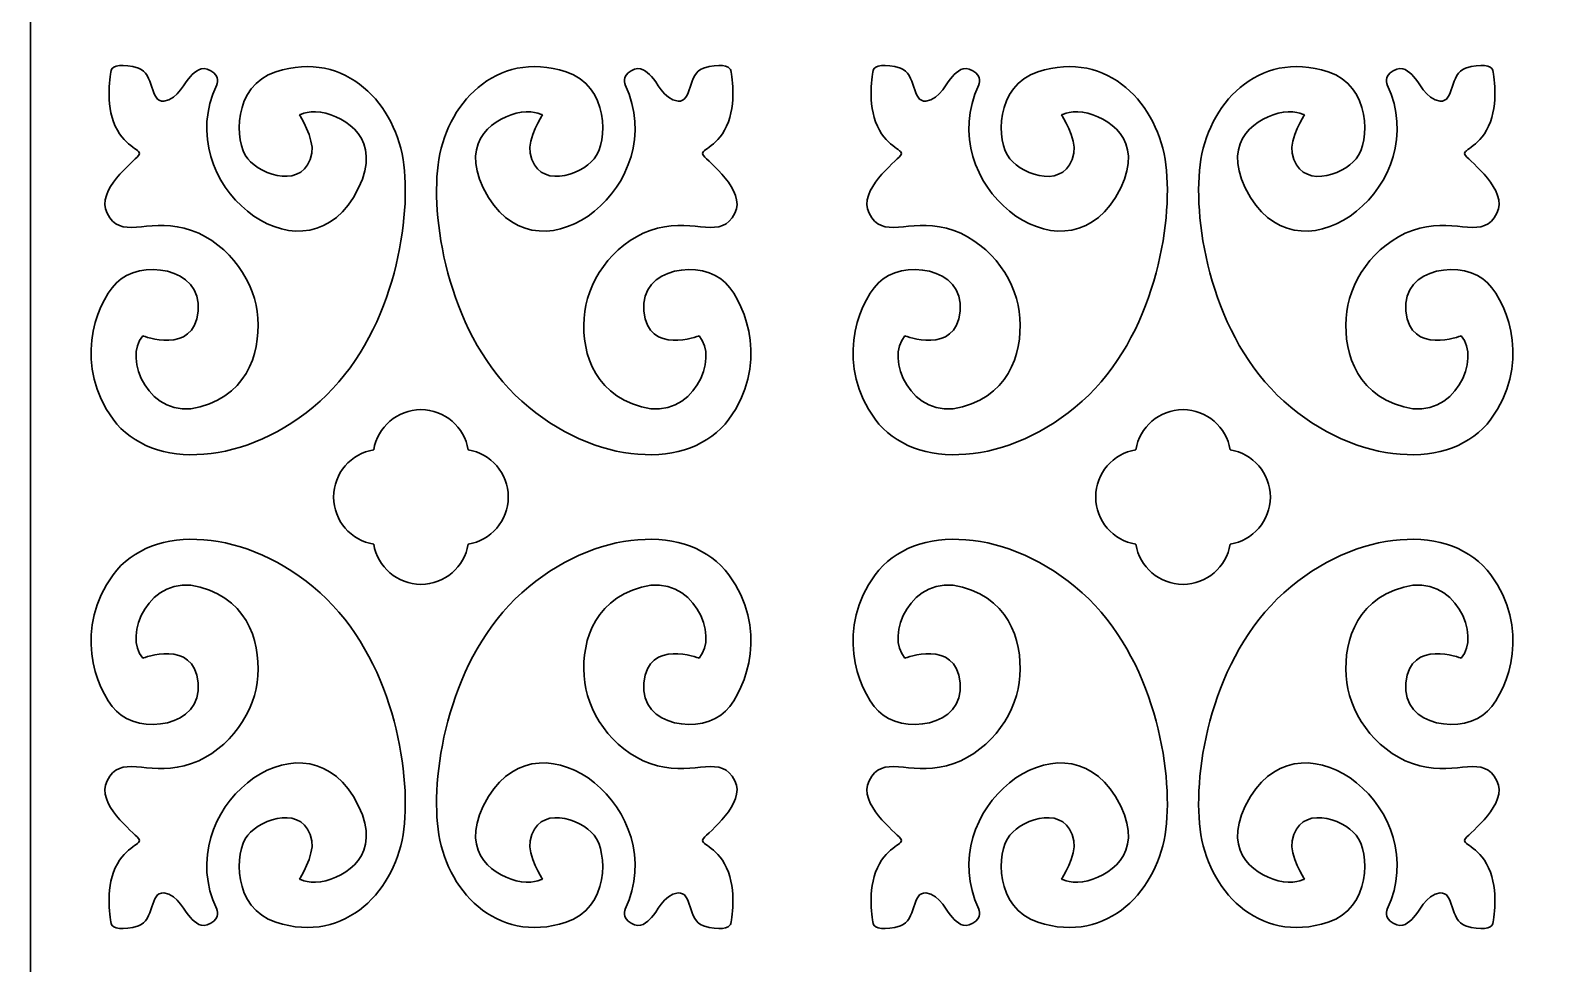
# Model space of a CAD drawing. Header units: centimetres. Extents: x -11.2 to -6.8, y -9 to 9.
# Drawn here: x -11.177 to -8.265, y -0.895 to 0.895 of the extents above; entities that cross this region are included whole.
import ezdxf

# ---------------------------------------------------------------- set-up
doc = ezdxf.new("R2010")
doc.units = ezdxf.units.CM
doc.header["$MEASUREMENT"] = 0
doc.layers.add('layer 1', color=7, linetype='Continuous')

msp = doc.modelspace()

# ---------------------------------------------------------------- linework, layer by layer
at = {"layer": 'layer 1', "color": 250, "lineweight": 30}
for points, knots in [([(-6.75346, 9.00075), (-6.75346, 9.00075), (-6.75346, -9.00021), (-6.75346, -9.00021), (-6.75346, -9.00021), (-6.75346, -9.00021), (-8.2152, -9.00021), (-8.2152, -9.00021), (-8.2152, -9.00021), (-8.2152, -9.00021), (-8.25354, -9.00021), (-8.25354, -9.00021), (-8.25354, -9.00021), (-8.25354, -9.00021), (-9.67695, -9.00021), (-9.67695, -9.00021), (-9.67695, -9.00021), (-9.67695, -9.00021), (-9.71529, -9.00021), (-9.71529, -9.00021), (-9.71529, -9.00021), (-9.71529, -9.00021), (-11.17704, -9.0002), (-11.17704, -9.0002), (-11.17704, -9.0002), (-11.17704, -9.0002), (-11.17702, 9.00077), (-11.17702, 9.00077), (-11.17702, 9.00077), (-11.17702, 9.00077), (-9.67695, 9.00077), (-9.67695, 9.00077), (-9.67695, 9.00077), (-9.67695, 9.00077), (-9.67695, 9.00075), (-9.67695, 9.00075), (-9.67695, 9.00075), (-9.67695, 9.00075), (-8.25354, 9.00075), (-8.25354, 9.00075), (-8.25354, 9.00075), (-8.25354, 9.00075), (-8.2152, 9.00075), (-8.2152, 9.00075), (-8.2152, 9.00075), (-8.2152, 9.00075), (-6.75346, 9.00075), (-6.75346, 9.00075)], [0, 0, 0, 0, 0.0769231, 0.0769231, 0.0769231, 0.0769231, 0.1538462, 0.1538462, 0.1538462, 0.1538462, 0.2307692, 0.2307692, 0.2307692, 0.2307692, 0.3076923, 0.3076923, 0.3076923, 0.3076923, 0.3846154, 0.3846154, 0.3846154, 0.3846154, 0.4615385, 0.4615385, 0.4615385, 0.4615385, 0.5384615, 0.5384615, 0.5384615, 0.5384615, 0.6153846, 0.6153846, 0.6153846, 0.6153846, 0.6923077, 0.6923077, 0.6923077, 0.6923077, 0.7692308, 0.7692308, 0.7692308, 0.7692308, 0.8461538, 0.8461538, 0.8461538, 0.8461538, 1, 1, 1, 1]), ([(-10.66092, 0.73316), (-10.66092, 0.73316), (-10.63785, 0.74386), (-10.61035, 0.73638), (-10.61035, 0.73638), (-10.55964, 0.72265), (-10.49685, 0.67432), (-10.55732, 0.57487), (-10.55732, 0.57487), (-10.66037, 0.40536), (-10.90895, 0.60131), (-10.81967, 0.79073), (-10.81967, 0.79073), (-10.81967, 0.79073), (-10.81194, 0.80699), (-10.83098, 0.81783), (-10.83098, 0.81783), (-10.85002, 0.82869), (-10.8606, 0.81587), (-10.87015, 0.80698), (-10.87015, 0.80698), (-10.87967, 0.79811), (-10.89343, 0.76257), (-10.92096, 0.75956), (-10.92096, 0.75956), (-10.94847, 0.75661), (-10.93895, 0.81291), (-10.96963, 0.82279), (-10.96963, 0.82279), (-11.00034, 0.83266), (-11.01936, 0.82673), (-11.02146, 0.81982), (-11.02146, 0.81982), (-11.02364, 0.81291), (-11.03419, 0.75462), (-11.01406, 0.7112), (-11.01406, 0.7112), (-10.99397, 0.66775), (-10.96011, 0.66678), (-10.96963, 0.6549), (-10.96963, 0.6549), (-10.97915, 0.64305), (-11.05194, 0.58887), (-11.02997, 0.54434), (-11.02997, 0.54434), (-11.00456, 0.49283), (-10.95481, 0.53444), (-10.88178, 0.5157), (-10.88178, 0.5157), (-10.8054, 0.49609), (-10.75054, 0.42287), (-10.74209, 0.35573), (-10.74209, 0.35573), (-10.73362, 0.2886), (-10.75265, 0.20071), (-10.8511, 0.17307), (-10.8511, 0.17307), (-10.94953, 0.14539), (-11.00034, 0.26786), (-10.96115, 0.30933), (-10.96115, 0.30933), (-10.96115, 0.30933), (-10.86377, 0.27083), (-10.85531, 0.35668), (-10.85531, 0.35668), (-10.84687, 0.44261), (-10.96858, 0.45644), (-11.01196, 0.41101), (-11.01196, 0.41101), (-11.05537, 0.36558), (-11.09242, 0.25008), (-11.01834, 0.14934), (-11.01834, 0.14934), (-10.94425, 0.04864), (-10.76006, 0.05947), (-10.62146, 0.18391), (-10.62146, 0.18391), (-10.48279, 0.30832), (-10.44679, 0.5226), (-10.46053, 0.63713), (-10.46053, 0.63713), (-10.47432, 0.75169), (-10.5707, 0.85952), (-10.70611, 0.81587), (-10.70611, 0.81587), (-10.78907, 0.78911), (-10.78652, 0.68158), (-10.76007, 0.649), (-10.76007, 0.649), (-10.73362, 0.61639), (-10.65099, 0.58842), (-10.63729, 0.65988), (-10.63729, 0.65988), (-10.63201, 0.6875), (-10.66092, 0.73316), (-10.66092, 0.73316)], [0, 0, 0, 0, 0.04, 0.04, 0.04, 0.04, 0.08, 0.08, 0.08, 0.08, 0.12, 0.12, 0.12, 0.12, 0.16, 0.16, 0.16, 0.16, 0.2, 0.2, 0.2, 0.2, 0.24, 0.24, 0.24, 0.24, 0.28, 0.28, 0.28, 0.28, 0.32, 0.32, 0.32, 0.32, 0.36, 0.36, 0.36, 0.36, 0.4, 0.4, 0.4, 0.4, 0.44, 0.44, 0.44, 0.44, 0.48, 0.48, 0.48, 0.48, 0.52, 0.52, 0.52, 0.52, 0.56, 0.56, 0.56, 0.56, 0.6, 0.6, 0.6, 0.6, 0.64, 0.64, 0.64, 0.64, 0.68, 0.68, 0.68, 0.68, 0.72, 0.72, 0.72, 0.72, 0.76, 0.76, 0.76, 0.76, 0.8, 0.8, 0.8, 0.8, 0.84, 0.84, 0.84, 0.84, 0.88, 0.88, 0.88, 0.88, 0.92, 0.92, 0.92, 0.92, 1, 1, 1, 1]), ([(-10.19475, 0.73316), (-10.19475, 0.73316), (-10.2178, 0.74386), (-10.24532, 0.73638), (-10.24532, 0.73638), (-10.29602, 0.72265), (-10.35882, 0.67432), (-10.29834, 0.57487), (-10.29834, 0.57487), (-10.19526, 0.40536), (-9.94671, 0.60131), (-10.03601, 0.79073), (-10.03601, 0.79073), (-10.03601, 0.79073), (-10.04368, 0.80698), (-10.02465, 0.81781), (-10.02465, 0.81781), (-10.00561, 0.82866), (-9.995, 0.81587), (-9.98552, 0.80698), (-9.98552, 0.80698), (-9.97596, 0.79811), (-9.96222, 0.76257), (-9.9347, 0.75956), (-9.9347, 0.75956), (-9.90719, 0.75661), (-9.91672, 0.81291), (-9.88603, 0.82279), (-9.88603, 0.82279), (-9.85531, 0.83266), (-9.83627, 0.82673), (-9.83417, 0.81982), (-9.83417, 0.81982), (-9.83206, 0.81291), (-9.82148, 0.75464), (-9.84157, 0.7112), (-9.84157, 0.7112), (-9.86167, 0.66775), (-9.89557, 0.66678), (-9.88603, 0.6549), (-9.88603, 0.6549), (-9.87648, 0.64305), (-9.80372, 0.58887), (-9.82569, 0.54434), (-9.82569, 0.54434), (-9.85107, 0.49283), (-9.90084, 0.53444), (-9.97385, 0.5157), (-9.97385, 0.5157), (-10.05022, 0.49609), (-10.10511, 0.42287), (-10.11358, 0.35573), (-10.11358, 0.35573), (-10.12203, 0.2886), (-10.10298, 0.20071), (-10.00454, 0.17307), (-10.00454, 0.17307), (-9.90614, 0.14539), (-9.85531, 0.26786), (-9.89448, 0.30933), (-9.89448, 0.30933), (-9.89448, 0.30933), (-9.99184, 0.27083), (-10.00033, 0.35668), (-10.00033, 0.35668), (-10.00879, 0.44261), (-9.88709, 0.45644), (-9.8437, 0.41101), (-9.8437, 0.41101), (-9.80029, 0.36559), (-9.76323, 0.25008), (-9.83733, 0.14934), (-9.83733, 0.14934), (-9.91142, 0.04864), (-10.09559, 0.05947), (-10.23422, 0.18391), (-10.23422, 0.18391), (-10.37287, 0.30832), (-10.40886, 0.5226), (-10.39511, 0.63713), (-10.39511, 0.63713), (-10.38133, 0.75169), (-10.28498, 0.85952), (-10.14957, 0.81587), (-10.14957, 0.81587), (-10.06655, 0.78911), (-10.06913, 0.68158), (-10.09559, 0.649), (-10.09559, 0.649), (-10.12202, 0.61639), (-10.20468, 0.58842), (-10.21834, 0.65988), (-10.21834, 0.65988), (-10.22366, 0.68749), (-10.19475, 0.73316), (-10.19475, 0.73316)], [0, 0, 0, 0, 0.04, 0.04, 0.04, 0.04, 0.08, 0.08, 0.08, 0.08, 0.12, 0.12, 0.12, 0.12, 0.16, 0.16, 0.16, 0.16, 0.2, 0.2, 0.2, 0.2, 0.24, 0.24, 0.24, 0.24, 0.28, 0.28, 0.28, 0.28, 0.32, 0.32, 0.32, 0.32, 0.36, 0.36, 0.36, 0.36, 0.4, 0.4, 0.4, 0.4, 0.44, 0.44, 0.44, 0.44, 0.48, 0.48, 0.48, 0.48, 0.52, 0.52, 0.52, 0.52, 0.56, 0.56, 0.56, 0.56, 0.6, 0.6, 0.6, 0.6, 0.64, 0.64, 0.64, 0.64, 0.68, 0.68, 0.68, 0.68, 0.72, 0.72, 0.72, 0.72, 0.76, 0.76, 0.76, 0.76, 0.8, 0.8, 0.8, 0.8, 0.84, 0.84, 0.84, 0.84, 0.88, 0.88, 0.88, 0.88, 0.92, 0.92, 0.92, 0.92, 1, 1, 1, 1]), ([(-9.19915, 0.73317), (-9.19915, 0.73317), (-9.1761, 0.74386), (-9.1486, 0.7364), (-9.1486, 0.7364), (-9.09788, 0.72265), (-9.0351, 0.67432), (-9.09556, 0.57488), (-9.09556, 0.57488), (-9.19864, 0.40536), (-9.4472, 0.60131), (-9.35791, 0.79071), (-9.35791, 0.79071), (-9.35791, 0.79071), (-9.35019, 0.80698), (-9.36924, 0.81784), (-9.36924, 0.81784), (-9.38829, 0.8287), (-9.39888, 0.81587), (-9.40841, 0.80698), (-9.40841, 0.80698), (-9.41793, 0.79809), (-9.43169, 0.76255), (-9.4592, 0.75958), (-9.4592, 0.75958), (-9.48673, 0.75662), (-9.4772, 0.8129), (-9.50789, 0.82278), (-9.50789, 0.82278), (-9.53859, 0.83265), (-9.55763, 0.82673), (-9.55975, 0.81982), (-9.55975, 0.81982), (-9.56187, 0.8129), (-9.57245, 0.75464), (-9.55234, 0.7112), (-9.55234, 0.7112), (-9.53224, 0.66776), (-9.49837, 0.66676), (-9.50789, 0.65491), (-9.50789, 0.65491), (-9.51742, 0.64307), (-9.5902, 0.58887), (-9.56822, 0.54432), (-9.56822, 0.54432), (-9.54282, 0.49284), (-9.49307, 0.53445), (-9.42005, 0.51569), (-9.42005, 0.51569), (-9.34367, 0.49607), (-9.28881, 0.42287), (-9.28034, 0.35572), (-9.28034, 0.35572), (-9.27187, 0.28858), (-9.29092, 0.2007), (-9.38935, 0.17305), (-9.38935, 0.17305), (-9.48778, 0.1454), (-9.53859, 0.26784), (-9.49942, 0.30932), (-9.49942, 0.30932), (-9.49942, 0.30932), (-9.40206, 0.27081), (-9.39359, 0.35671), (-9.39359, 0.35671), (-9.38512, 0.44262), (-9.50684, 0.45644), (-9.55023, 0.41102), (-9.55023, 0.41102), (-9.59362, 0.3656), (-9.63066, 0.25007), (-9.55658, 0.14935), (-9.55658, 0.14935), (-9.48249, 0.04864), (-9.29833, 0.0595), (-9.15968, 0.18391), (-9.15968, 0.18391), (-9.02103, 0.30833), (-8.98505, 0.5226), (-8.99881, 0.63714), (-8.99881, 0.63714), (-9.01257, 0.75169), (-9.10894, 0.85952), (-9.24435, 0.81587), (-9.24435, 0.81587), (-9.32735, 0.78911), (-9.32479, 0.68157), (-9.29833, 0.64899), (-9.29833, 0.64899), (-9.27187, 0.61641), (-9.18923, 0.58841), (-9.17556, 0.65985), (-9.17556, 0.65985), (-9.17027, 0.6875), (-9.19915, 0.73317), (-9.19915, 0.73317)], [0, 0, 0, 0, 0.04, 0.04, 0.04, 0.04, 0.08, 0.08, 0.08, 0.08, 0.12, 0.12, 0.12, 0.12, 0.16, 0.16, 0.16, 0.16, 0.2, 0.2, 0.2, 0.2, 0.24, 0.24, 0.24, 0.24, 0.28, 0.28, 0.28, 0.28, 0.32, 0.32, 0.32, 0.32, 0.36, 0.36, 0.36, 0.36, 0.4, 0.4, 0.4, 0.4, 0.44, 0.44, 0.44, 0.44, 0.48, 0.48, 0.48, 0.48, 0.52, 0.52, 0.52, 0.52, 0.56, 0.56, 0.56, 0.56, 0.6, 0.6, 0.6, 0.6, 0.64, 0.64, 0.64, 0.64, 0.68, 0.68, 0.68, 0.68, 0.72, 0.72, 0.72, 0.72, 0.76, 0.76, 0.76, 0.76, 0.8, 0.8, 0.8, 0.8, 0.84, 0.84, 0.84, 0.84, 0.88, 0.88, 0.88, 0.88, 0.92, 0.92, 0.92, 0.92, 1, 1, 1, 1]), ([(-8.73301, 0.73317), (-8.73301, 0.73317), (-8.75606, 0.74386), (-8.78357, 0.7364), (-8.78357, 0.7364), (-8.83429, 0.72265), (-8.89707, 0.67432), (-8.8366, 0.57488), (-8.8366, 0.57488), (-8.73353, 0.40536), (-8.48496, 0.60131), (-8.57425, 0.79071), (-8.57425, 0.79071), (-8.57425, 0.79071), (-8.58197, 0.80698), (-8.56292, 0.81784), (-8.56292, 0.81784), (-8.54387, 0.8287), (-8.53329, 0.81587), (-8.52376, 0.80698), (-8.52376, 0.80698), (-8.51423, 0.79809), (-8.50048, 0.76255), (-8.47295, 0.75958), (-8.47295, 0.75958), (-8.44544, 0.75662), (-8.45497, 0.8129), (-8.42427, 0.82278), (-8.42427, 0.82278), (-8.39358, 0.83265), (-8.37452, 0.82673), (-8.37241, 0.81982), (-8.37241, 0.81982), (-8.3703, 0.8129), (-8.35971, 0.75464), (-8.37982, 0.7112), (-8.37982, 0.7112), (-8.39993, 0.66776), (-8.4338, 0.66676), (-8.42427, 0.65491), (-8.42427, 0.65491), (-8.41474, 0.64307), (-8.34196, 0.58887), (-8.36394, 0.54432), (-8.36394, 0.54432), (-8.38935, 0.49284), (-8.43909, 0.53445), (-8.51212, 0.51569), (-8.51212, 0.51569), (-8.58849, 0.49607), (-8.64336, 0.42287), (-8.65183, 0.35572), (-8.65183, 0.35572), (-8.66029, 0.28858), (-8.64124, 0.2007), (-8.54281, 0.17305), (-8.54281, 0.17305), (-8.44438, 0.1454), (-8.39358, 0.26784), (-8.43273, 0.30932), (-8.43273, 0.30932), (-8.43273, 0.30932), (-8.53011, 0.27081), (-8.53858, 0.35671), (-8.53858, 0.35671), (-8.54704, 0.44262), (-8.42533, 0.45644), (-8.38194, 0.41102), (-8.38194, 0.41102), (-8.33854, 0.3656), (-8.3015, 0.25007), (-8.37559, 0.14935), (-8.37559, 0.14935), (-8.44967, 0.04864), (-8.63383, 0.0595), (-8.77248, 0.18391), (-8.77248, 0.18391), (-8.91113, 0.30833), (-8.94711, 0.5226), (-8.93336, 0.63714), (-8.93336, 0.63714), (-8.9196, 0.75169), (-8.82322, 0.85952), (-8.68781, 0.81587), (-8.68781, 0.81587), (-8.60482, 0.78911), (-8.60737, 0.68157), (-8.63383, 0.64899), (-8.63383, 0.64899), (-8.66029, 0.61641), (-8.74293, 0.58841), (-8.75661, 0.65985), (-8.75661, 0.65985), (-8.7619, 0.6875), (-8.73301, 0.73317), (-8.73301, 0.73317)], [0, 0, 0, 0, 0.04, 0.04, 0.04, 0.04, 0.08, 0.08, 0.08, 0.08, 0.12, 0.12, 0.12, 0.12, 0.16, 0.16, 0.16, 0.16, 0.2, 0.2, 0.2, 0.2, 0.24, 0.24, 0.24, 0.24, 0.28, 0.28, 0.28, 0.28, 0.32, 0.32, 0.32, 0.32, 0.36, 0.36, 0.36, 0.36, 0.4, 0.4, 0.4, 0.4, 0.44, 0.44, 0.44, 0.44, 0.48, 0.48, 0.48, 0.48, 0.52, 0.52, 0.52, 0.52, 0.56, 0.56, 0.56, 0.56, 0.6, 0.6, 0.6, 0.6, 0.64, 0.64, 0.64, 0.64, 0.68, 0.68, 0.68, 0.68, 0.72, 0.72, 0.72, 0.72, 0.76, 0.76, 0.76, 0.76, 0.8, 0.8, 0.8, 0.8, 0.84, 0.84, 0.84, 0.84, 0.88, 0.88, 0.88, 0.88, 0.92, 0.92, 0.92, 0.92, 1, 1, 1, 1]), ([(-10.26031, 0.00025), (-10.26031, -0.04541), (-10.29365, -0.08325), (-10.33729, -0.09027), (-10.33729, -0.09027), (-10.34435, -0.13392), (-10.3822, -0.16728), (-10.42783, -0.16728), (-10.42783, -0.16728), (-10.47345, -0.16728), (-10.51129, -0.13392), (-10.51833, -0.09027), (-10.51833, -0.09027), (-10.56198, -0.08325), (-10.59538, -0.04541), (-10.59538, 0.00025), (-10.59538, 0.00025), (-10.59536, 0.04588), (-10.56198, 0.08373), (-10.51833, 0.09073), (-10.51833, 0.09073), (-10.51129, 0.13439), (-10.47345, 0.16778), (-10.42783, 0.16776), (-10.42783, 0.16776), (-10.3822, 0.16778), (-10.34435, 0.1344), (-10.33729, 0.09073), (-10.33729, 0.09073), (-10.29365, 0.08373), (-10.2603, 0.04588), (-10.26031, 0.00025)], [0, 0, 0, 0, 0.1111111, 0.1111111, 0.1111111, 0.1111111, 0.2222222, 0.2222222, 0.2222222, 0.2222222, 0.3333333, 0.3333333, 0.3333333, 0.3333333, 0.4444444, 0.4444444, 0.4444444, 0.4444444, 0.5555556, 0.5555556, 0.5555556, 0.5555556, 0.6666667, 0.6666667, 0.6666667, 0.6666667, 0.7777778, 0.7777778, 0.7777778, 0.7777778, 1, 1, 1, 1]), ([(-8.79855, 0.00024), (-8.79855, -0.0454), (-8.83191, -0.08325), (-8.87557, -0.09027), (-8.87557, -0.09027), (-8.88259, -0.13393), (-8.92045, -0.16729), (-8.96608, -0.16729), (-8.96608, -0.16729), (-9.01172, -0.16729), (-9.04956, -0.13393), (-9.05659, -0.09027), (-9.05659, -0.09027), (-9.10025, -0.08325), (-9.13361, -0.0454), (-9.13361, 0.00024), (-9.13361, 0.00024), (-9.13361, 0.04587), (-9.10025, 0.08373), (-9.05659, 0.09075), (-9.05659, 0.09075), (-9.04956, 0.1344), (-9.01172, 0.16777), (-8.96608, 0.16777), (-8.96608, 0.16777), (-8.92045, 0.16777), (-8.88259, 0.1344), (-8.87557, 0.09074), (-8.87557, 0.09074), (-8.83191, 0.08372), (-8.79855, 0.04587), (-8.79855, 0.00024)], [0, 0, 0, 0, 0.1111111, 0.1111111, 0.1111111, 0.1111111, 0.2222222, 0.2222222, 0.2222222, 0.2222222, 0.3333333, 0.3333333, 0.3333333, 0.3333333, 0.4444444, 0.4444444, 0.4444444, 0.4444444, 0.5555556, 0.5555556, 0.5555556, 0.5555556, 0.6666667, 0.6666667, 0.6666667, 0.6666667, 0.7777778, 0.7777778, 0.7777778, 0.7777778, 1, 1, 1, 1]), ([(-10.66092, -0.73269), (-10.66092, -0.73269), (-10.63785, -0.7434), (-10.61035, -0.73593), (-10.61035, -0.73593), (-10.55964, -0.7222), (-10.49685, -0.67385), (-10.55732, -0.5744), (-10.55732, -0.5744), (-10.66037, -0.40491), (-10.90895, -0.60083), (-10.81965, -0.79025), (-10.81965, -0.79025), (-10.81965, -0.79025), (-10.81194, -0.80649), (-10.83098, -0.81737), (-10.83098, -0.81737), (-10.85002, -0.82822), (-10.8606, -0.81541), (-10.87017, -0.80649), (-10.87017, -0.80649), (-10.87967, -0.79762), (-10.89343, -0.76209), (-10.92096, -0.75913), (-10.92096, -0.75913), (-10.94847, -0.75615), (-10.93895, -0.81243), (-10.96965, -0.82231), (-10.96965, -0.82231), (-11.00034, -0.83216), (-11.01936, -0.82628), (-11.02148, -0.81934), (-11.02148, -0.81934), (-11.02364, -0.81245), (-11.03418, -0.75416), (-11.01406, -0.71072), (-11.01406, -0.71072), (-10.99397, -0.66729), (-10.96011, -0.6663), (-10.96965, -0.65445), (-10.96965, -0.65445), (-10.97915, -0.64259), (-11.05194, -0.58838), (-11.02997, -0.54386), (-11.02997, -0.54386), (-11.00456, -0.49237), (-10.95482, -0.53399), (-10.88178, -0.51523), (-10.88178, -0.51523), (-10.8054, -0.49559), (-10.75054, -0.4224), (-10.74209, -0.35527), (-10.74209, -0.35527), (-10.73362, -0.28812), (-10.75265, -0.20024), (-10.8511, -0.1726), (-10.8511, -0.1726), (-10.94953, -0.14495), (-11.00034, -0.2674), (-10.96115, -0.30884), (-10.96115, -0.30884), (-10.96115, -0.30884), (-10.86377, -0.27034), (-10.85531, -0.35625), (-10.85531, -0.35625), (-10.84687, -0.44216), (-10.96858, -0.45597), (-11.01196, -0.41054), (-11.01196, -0.41054), (-11.05537, -0.36511), (-11.09242, -0.24962), (-11.01834, -0.14889), (-11.01834, -0.14889), (-10.94425, -0.04818), (-10.76006, -0.05902), (-10.62144, -0.18343), (-10.62144, -0.18343), (-10.48279, -0.30786), (-10.44679, -0.52214), (-10.46054, -0.63667), (-10.46054, -0.63667), (-10.4743, -0.75122), (-10.5707, -0.85906), (-10.70611, -0.81541), (-10.70611, -0.81541), (-10.78907, -0.78866), (-10.78654, -0.68112), (-10.76007, -0.64851), (-10.76007, -0.64851), (-10.73362, -0.61593), (-10.65099, -0.58792), (-10.63729, -0.65938), (-10.63729, -0.65938), (-10.63201, -0.68701), (-10.66092, -0.73269), (-10.66092, -0.73269)], [0, 0, 0, 0, 0.04, 0.04, 0.04, 0.04, 0.08, 0.08, 0.08, 0.08, 0.12, 0.12, 0.12, 0.12, 0.16, 0.16, 0.16, 0.16, 0.2, 0.2, 0.2, 0.2, 0.24, 0.24, 0.24, 0.24, 0.28, 0.28, 0.28, 0.28, 0.32, 0.32, 0.32, 0.32, 0.36, 0.36, 0.36, 0.36, 0.4, 0.4, 0.4, 0.4, 0.44, 0.44, 0.44, 0.44, 0.48, 0.48, 0.48, 0.48, 0.52, 0.52, 0.52, 0.52, 0.56, 0.56, 0.56, 0.56, 0.6, 0.6, 0.6, 0.6, 0.64, 0.64, 0.64, 0.64, 0.68, 0.68, 0.68, 0.68, 0.72, 0.72, 0.72, 0.72, 0.76, 0.76, 0.76, 0.76, 0.8, 0.8, 0.8, 0.8, 0.84, 0.84, 0.84, 0.84, 0.88, 0.88, 0.88, 0.88, 0.92, 0.92, 0.92, 0.92, 1, 1, 1, 1]), ([(-10.19475, -0.73269), (-10.19475, -0.73269), (-10.2178, -0.7434), (-10.24532, -0.73592), (-10.24532, -0.73592), (-10.29601, -0.7222), (-10.35882, -0.67385), (-10.29834, -0.5744), (-10.29834, -0.5744), (-10.19526, -0.40491), (-9.94671, -0.60083), (-10.03601, -0.79025), (-10.03601, -0.79025), (-10.03601, -0.79025), (-10.04369, -0.80649), (-10.02465, -0.81737), (-10.02465, -0.81737), (-10.00561, -0.82822), (-9.995, -0.81541), (-9.98551, -0.80649), (-9.98551, -0.80649), (-9.97596, -0.79762), (-9.96222, -0.76209), (-9.9347, -0.75913), (-9.9347, -0.75913), (-9.90717, -0.75613), (-9.91672, -0.81245), (-9.88603, -0.82231), (-9.88603, -0.82231), (-9.85531, -0.83216), (-9.83627, -0.82628), (-9.83416, -0.81934), (-9.83416, -0.81934), (-9.83206, -0.81243), (-9.82148, -0.75416), (-9.84157, -0.71072), (-9.84157, -0.71072), (-9.86167, -0.66729), (-9.89557, -0.66631), (-9.88603, -0.65445), (-9.88603, -0.65445), (-9.87648, -0.64259), (-9.80372, -0.58838), (-9.82569, -0.54386), (-9.82569, -0.54386), (-9.85107, -0.49237), (-9.90084, -0.53399), (-9.97385, -0.51521), (-9.97385, -0.51521), (-10.05022, -0.49559), (-10.10511, -0.4224), (-10.11358, -0.35527), (-10.11358, -0.35527), (-10.12203, -0.28812), (-10.10298, -0.20024), (-10.00454, -0.1726), (-10.00454, -0.1726), (-9.90614, -0.14495), (-9.85531, -0.2674), (-9.89448, -0.30884), (-9.89448, -0.30884), (-9.89448, -0.30884), (-9.99184, -0.27035), (-10.00033, -0.35625), (-10.00033, -0.35625), (-10.00879, -0.44216), (-9.88709, -0.45597), (-9.8437, -0.41054), (-9.8437, -0.41054), (-9.80029, -0.36511), (-9.76323, -0.24962), (-9.83733, -0.14889), (-9.83733, -0.14889), (-9.91142, -0.04818), (-10.09559, -0.05902), (-10.23422, -0.18343), (-10.23422, -0.18343), (-10.37287, -0.30786), (-10.40886, -0.52214), (-10.39511, -0.63667), (-10.39511, -0.63667), (-10.38133, -0.7512), (-10.28498, -0.85906), (-10.14957, -0.81541), (-10.14957, -0.81541), (-10.06658, -0.78866), (-10.06913, -0.68112), (-10.0956, -0.64851), (-10.0956, -0.64851), (-10.12203, -0.61593), (-10.20468, -0.58792), (-10.21834, -0.65939), (-10.21834, -0.65939), (-10.22366, -0.68703), (-10.19475, -0.73269), (-10.19475, -0.73269)], [0, 0, 0, 0, 0.04, 0.04, 0.04, 0.04, 0.08, 0.08, 0.08, 0.08, 0.12, 0.12, 0.12, 0.12, 0.16, 0.16, 0.16, 0.16, 0.2, 0.2, 0.2, 0.2, 0.24, 0.24, 0.24, 0.24, 0.28, 0.28, 0.28, 0.28, 0.32, 0.32, 0.32, 0.32, 0.36, 0.36, 0.36, 0.36, 0.4, 0.4, 0.4, 0.4, 0.44, 0.44, 0.44, 0.44, 0.48, 0.48, 0.48, 0.48, 0.52, 0.52, 0.52, 0.52, 0.56, 0.56, 0.56, 0.56, 0.6, 0.6, 0.6, 0.6, 0.64, 0.64, 0.64, 0.64, 0.68, 0.68, 0.68, 0.68, 0.72, 0.72, 0.72, 0.72, 0.76, 0.76, 0.76, 0.76, 0.8, 0.8, 0.8, 0.8, 0.84, 0.84, 0.84, 0.84, 0.88, 0.88, 0.88, 0.88, 0.92, 0.92, 0.92, 0.92, 1, 1, 1, 1]), ([(-9.19915, -0.7327), (-9.19915, -0.7327), (-9.1761, -0.74338), (-9.1486, -0.73593), (-9.1486, -0.73593), (-9.09788, -0.72218), (-9.0351, -0.67384), (-9.09556, -0.57441), (-9.09556, -0.57441), (-9.19864, -0.40489), (-9.4472, -0.60084), (-9.35791, -0.79024), (-9.35791, -0.79024), (-9.35791, -0.79024), (-9.35019, -0.80651), (-9.36924, -0.81737), (-9.36924, -0.81737), (-9.38829, -0.82824), (-9.39888, -0.81539), (-9.40841, -0.80651), (-9.40841, -0.80651), (-9.41793, -0.79763), (-9.43169, -0.76207), (-9.4592, -0.75911), (-9.4592, -0.75911), (-9.48673, -0.75615), (-9.4772, -0.81244), (-9.50789, -0.82231), (-9.50789, -0.82231), (-9.53859, -0.83218), (-9.55763, -0.82626), (-9.55975, -0.81934), (-9.55975, -0.81934), (-9.56187, -0.81244), (-9.57245, -0.75418), (-9.55234, -0.71073), (-9.55234, -0.71073), (-9.53224, -0.66728), (-9.49837, -0.6663), (-9.50789, -0.65445), (-9.50789, -0.65445), (-9.51742, -0.64259), (-9.5902, -0.5884), (-9.56822, -0.54385), (-9.56822, -0.54385), (-9.54282, -0.49237), (-9.49307, -0.53398), (-9.42005, -0.51522), (-9.42005, -0.51522), (-9.34367, -0.49559), (-9.28881, -0.4224), (-9.28034, -0.35526), (-9.28034, -0.35526), (-9.27187, -0.28811), (-9.29092, -0.20023), (-9.38935, -0.17258), (-9.38935, -0.17258), (-9.48778, -0.14493), (-9.53859, -0.26737), (-9.49942, -0.30884), (-9.49942, -0.30884), (-9.49942, -0.30884), (-9.40206, -0.27033), (-9.39359, -0.35624), (-9.39359, -0.35624), (-9.38512, -0.44215), (-9.50684, -0.45597), (-9.55023, -0.41055), (-9.55023, -0.41055), (-9.59362, -0.36513), (-9.63066, -0.2496), (-9.55658, -0.14888), (-9.55658, -0.14888), (-9.48249, -0.04816), (-9.29833, -0.05902), (-9.15968, -0.18344), (-9.15968, -0.18344), (-9.02103, -0.30786), (-8.98505, -0.52213), (-8.99881, -0.63667), (-8.99881, -0.63667), (-9.01257, -0.75122), (-9.10894, -0.85905), (-9.24435, -0.81539), (-9.24435, -0.81539), (-9.32735, -0.78864), (-9.32479, -0.68111), (-9.29833, -0.64852), (-9.29833, -0.64852), (-9.27187, -0.61594), (-9.18923, -0.58794), (-9.17556, -0.65938), (-9.17556, -0.65938), (-9.17027, -0.68703), (-9.19915, -0.7327), (-9.19915, -0.7327)], [0, 0, 0, 0, 0.04, 0.04, 0.04, 0.04, 0.08, 0.08, 0.08, 0.08, 0.12, 0.12, 0.12, 0.12, 0.16, 0.16, 0.16, 0.16, 0.2, 0.2, 0.2, 0.2, 0.24, 0.24, 0.24, 0.24, 0.28, 0.28, 0.28, 0.28, 0.32, 0.32, 0.32, 0.32, 0.36, 0.36, 0.36, 0.36, 0.4, 0.4, 0.4, 0.4, 0.44, 0.44, 0.44, 0.44, 0.48, 0.48, 0.48, 0.48, 0.52, 0.52, 0.52, 0.52, 0.56, 0.56, 0.56, 0.56, 0.6, 0.6, 0.6, 0.6, 0.64, 0.64, 0.64, 0.64, 0.68, 0.68, 0.68, 0.68, 0.72, 0.72, 0.72, 0.72, 0.76, 0.76, 0.76, 0.76, 0.8, 0.8, 0.8, 0.8, 0.84, 0.84, 0.84, 0.84, 0.88, 0.88, 0.88, 0.88, 0.92, 0.92, 0.92, 0.92, 1, 1, 1, 1]), ([(-8.73301, -0.7327), (-8.73301, -0.7327), (-8.75606, -0.74338), (-8.78357, -0.73593), (-8.78357, -0.73593), (-8.83429, -0.72218), (-8.89707, -0.67384), (-8.8366, -0.57441), (-8.8366, -0.57441), (-8.73353, -0.40489), (-8.48496, -0.60084), (-8.57425, -0.79024), (-8.57425, -0.79024), (-8.57425, -0.79024), (-8.58197, -0.80651), (-8.56292, -0.81737), (-8.56292, -0.81737), (-8.54387, -0.82824), (-8.53329, -0.81539), (-8.52376, -0.80651), (-8.52376, -0.80651), (-8.51423, -0.79763), (-8.50048, -0.76207), (-8.47295, -0.75911), (-8.47295, -0.75911), (-8.44544, -0.75615), (-8.45497, -0.81244), (-8.42427, -0.82231), (-8.42427, -0.82231), (-8.39358, -0.83218), (-8.37452, -0.82626), (-8.37241, -0.81934), (-8.37241, -0.81934), (-8.3703, -0.81244), (-8.35971, -0.75418), (-8.37982, -0.71073), (-8.37982, -0.71073), (-8.39993, -0.66728), (-8.4338, -0.6663), (-8.42427, -0.65445), (-8.42427, -0.65445), (-8.41474, -0.64259), (-8.34196, -0.5884), (-8.36394, -0.54385), (-8.36394, -0.54385), (-8.38935, -0.49237), (-8.43909, -0.53398), (-8.51212, -0.51522), (-8.51212, -0.51522), (-8.58849, -0.49559), (-8.64336, -0.4224), (-8.65183, -0.35526), (-8.65183, -0.35526), (-8.66029, -0.28811), (-8.64124, -0.20023), (-8.54281, -0.17258), (-8.54281, -0.17258), (-8.44438, -0.14493), (-8.39358, -0.26737), (-8.43273, -0.30884), (-8.43273, -0.30884), (-8.43273, -0.30884), (-8.53011, -0.27033), (-8.53858, -0.35624), (-8.53858, -0.35624), (-8.54704, -0.44215), (-8.42533, -0.45597), (-8.38194, -0.41055), (-8.38194, -0.41055), (-8.33854, -0.36513), (-8.3015, -0.2496), (-8.37559, -0.14888), (-8.37559, -0.14888), (-8.44967, -0.04816), (-8.63383, -0.05902), (-8.77248, -0.18344), (-8.77248, -0.18344), (-8.91113, -0.30786), (-8.94711, -0.52213), (-8.93336, -0.63667), (-8.93336, -0.63667), (-8.9196, -0.75122), (-8.82322, -0.85905), (-8.68781, -0.81539), (-8.68781, -0.81539), (-8.60482, -0.78864), (-8.60737, -0.68111), (-8.63383, -0.64852), (-8.63383, -0.64852), (-8.66029, -0.61594), (-8.74293, -0.58794), (-8.75661, -0.65938), (-8.75661, -0.65938), (-8.7619, -0.68703), (-8.73301, -0.7327), (-8.73301, -0.7327)], [0, 0, 0, 0, 0.04, 0.04, 0.04, 0.04, 0.08, 0.08, 0.08, 0.08, 0.12, 0.12, 0.12, 0.12, 0.16, 0.16, 0.16, 0.16, 0.2, 0.2, 0.2, 0.2, 0.24, 0.24, 0.24, 0.24, 0.28, 0.28, 0.28, 0.28, 0.32, 0.32, 0.32, 0.32, 0.36, 0.36, 0.36, 0.36, 0.4, 0.4, 0.4, 0.4, 0.44, 0.44, 0.44, 0.44, 0.48, 0.48, 0.48, 0.48, 0.52, 0.52, 0.52, 0.52, 0.56, 0.56, 0.56, 0.56, 0.6, 0.6, 0.6, 0.6, 0.64, 0.64, 0.64, 0.64, 0.68, 0.68, 0.68, 0.68, 0.72, 0.72, 0.72, 0.72, 0.76, 0.76, 0.76, 0.76, 0.8, 0.8, 0.8, 0.8, 0.84, 0.84, 0.84, 0.84, 0.88, 0.88, 0.88, 0.88, 0.92, 0.92, 0.92, 0.92, 1, 1, 1, 1])]:
    msp.add_open_spline(points, degree=3, knots=knots, dxfattribs=at)

doc.saveas('drawing.dxf')
